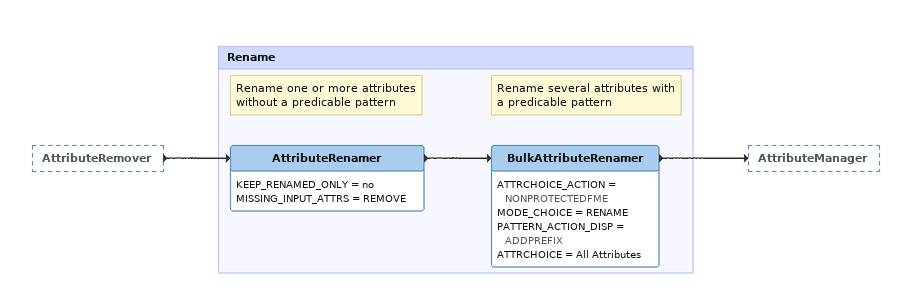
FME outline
AttributeRemover [outside]
    -> AttributeRenamer

Bookmark: Rename
Note: Rename one or more attributes without a predicable pattern
AttributeRenamer
    KEEP_RENAMED_ONLY = no
    MISSING_INPUT_ATTRS = REMOVE
    -> BulkAttributeRenamer
Note: Rename several attributes with a predicable pattern
BulkAttributeRenamer
    ATTRCHOICE_ACTION = NONPROTECTEDFME
    MODE_CHOICE = RENAME
    PATTERN_ACTION_DISP = ADDPREFIX
    ATTRCHOICE = All Attributes
    -> AttributeManager
